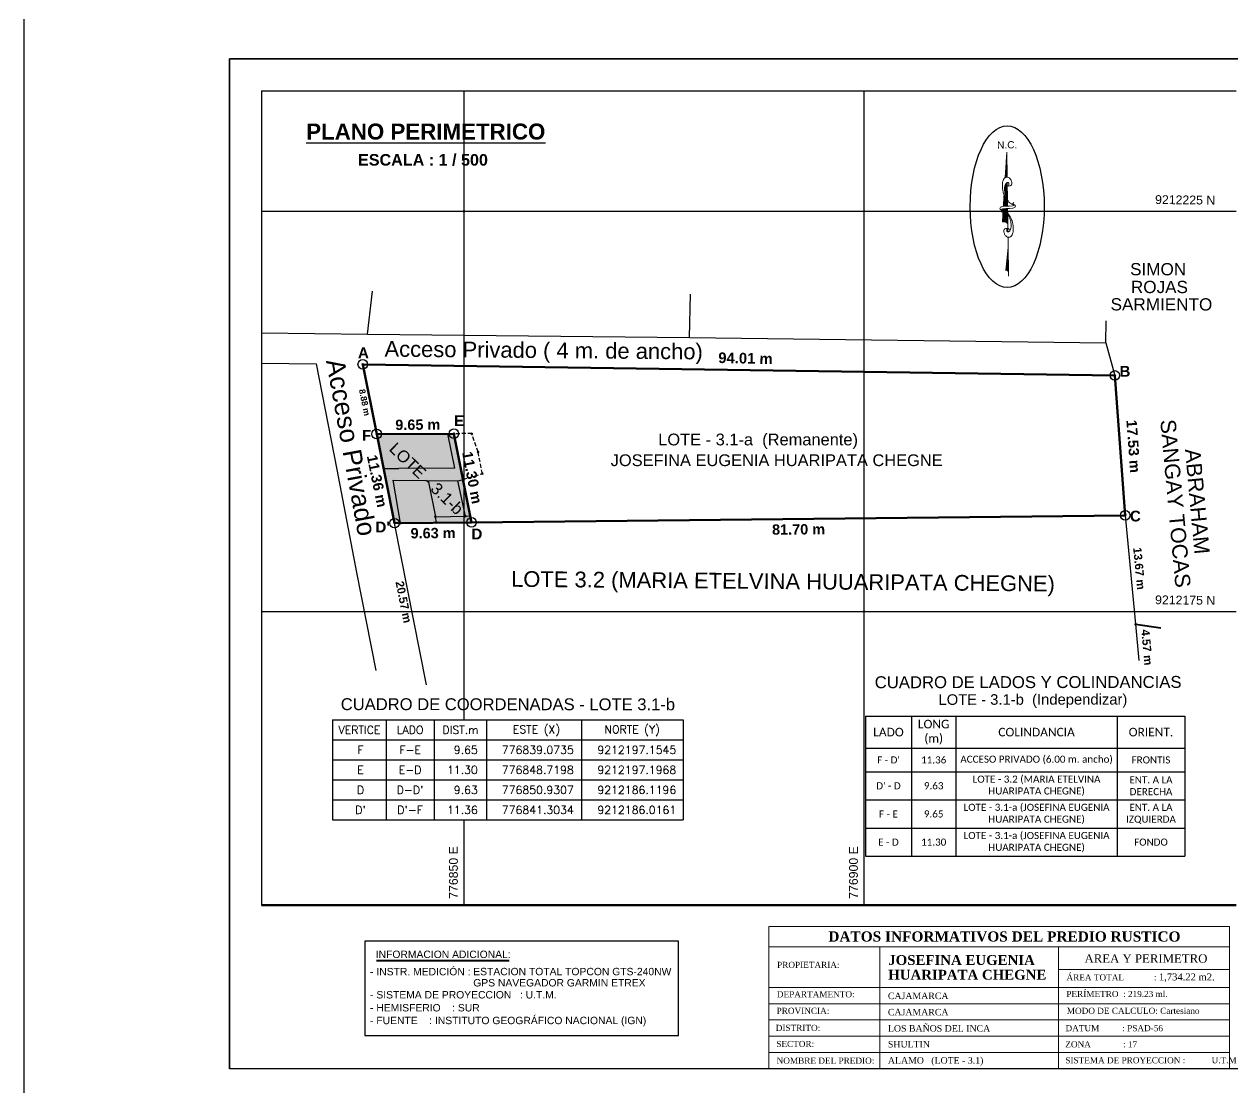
# Model space of a CAD drawing. Extents: x 776738 to 777032, y 9211875 to 9212308.
# Drawn here: x 776795 to 776946.1, y 9211980.3 to 9212113.2 of the extents above; entities that cross this region are included whole.
import ezdxf
from ezdxf.enums import TextEntityAlignment as Align

# ---------------------------------------------------------------- set-up
doc = ezdxf.new("R2010")
doc.units = 0
doc.header["$MEASUREMENT"] = 0
doc.header["$PDMODE"] = 35
doc.header["$PDSIZE"] = 0.1
doc.linetypes.add('DASHED', pattern=[0.75, 0.5, -0.25])
doc.layers.get('0').update_dxf_attribs({"linetype": 'CONTINUOUS'})
for name, color, linetype in [('COORD_TXT', 7, 'CONTINUOUS'), ('DATOS_TECNICOS', 1, 'CONTINUOUS'), ('lindero definitivo matriz', 6, 'CONTINUOUS'), ('pntdesc', 1, 'CONTINUOUS'), ('VERTICES', 3, 'CONTINUOUS')]:
    doc.layers.add(name, color=color, linetype=linetype)
for name, color, linetype, lineweight in [('Membrete', 7, 'CONTINUOUS', 53), ('ne_grid', 104, 'CONTINUOUS', 9), ('PERIMETRO', 1, 'CONTINUOUS', 35)]:
    doc.layers.add(name, color=color, linetype=linetype, lineweight=lineweight)
doc.styles.add('ARIAL', font='arial.ttf', dxfattribs={"height": 1})
doc.styles.add('ROMANS', font='romans__.ttf')
doc.styles.get("Standard").update_dxf_attribs({"font": 'arial.ttf'})
doc.styles.add('VERTICES', font='sanssb__.ttf')

# ---------------------------------------------------------------- blocks, each defined once
blk = doc.blocks.new('*U4')
at = {"layer": 'ne_grid', "color": 7}
for p, q in [((0.49, 10.16), (0.16, 4.85)), ((0.49, 10.16), (0.57, 4.93)), ((0.55, 4.93), (0.47, 9.91)), ((0.62, 0.28), (0.56, 3.81)), ((0.59, 3.83), (0.66, -1.06)), ((0.71, -4.75), (0.74, -6.43)), ((0.75, -7.51), (0.78, -9.59)), ((0.86, -14.83), (0.87, -15.64))]:
    blk.add_line(p, q, dxfattribs=at)
at = {"layer": 'ne_grid', "color": 1}
for p, q in [((0.4, 4.91), (0.35, 7.96)), ((0.45, 4.91), (0.39, 8.61)), ((0.5, 4.92), (0.43, 9.26)), ((0.2, 4.86), (0.19, 5.37)), ((0.25, 4.87), (0.23, 6.02)), ((0.3, 4.88), (0.27, 6.67)), ((0.35, 4.89), (0.31, 7.31)), ((0.09, 1.76), (0.07, 3.01)), ((0.14, 1.5), (0.12, 3.19)), ((0.2, 1.31), (0.17, 3.35)), ((0.25, 1.16), (0.22, 3.44)), ((0.3, 1.02), (0.27, 3.52)), ((0.36, 0.89), (0.31, 3.61)), ((0.41, 0.75), (0.36, 3.67)), ((0.46, 0.62), (0.41, 3.7)), ((0.51, 0.51), (0.46, 3.74)), ((0.56, 0.39), (0.51, 3.77)), ((-0.12, -1.1), (-0.14, 0.18)), ((-0.07, -1.1), (-0.1, 0.83)), ((-0.02, -1.1), (-0.05, 1.28)), ((0.03, -1.09), (0, 1.15)), ((0.03, 2.2), (0.03, 2.33)), ((0.08, -1.09), (0.05, 1.02)), ((0.13, -1.09), (0.1, 0.89)), ((0.18, -1.08), (0.16, 0.8)), ((0.23, -1.08), (0.21, 0.72)), ((0.28, -1.08), (0.26, 0.64)), ((0.33, -1.08), (0.31, 0.55)), ((0.38, -1.07), (0.36, 0.47)), ((0.44, -1.07), (0.41, 0.39)), ((0.49, -1.07), (0.46, 0.32)), ((0.54, -1.06), (0.52, 0.25)), ((0.59, -1.06), (0.57, 0.19)), ((0.64, -1.06), (0.62, 0.12)), ((-0.27, -4.35), (-0.3, -2.42)), ((-0.22, -4.35), (-0.26, -1.77)), ((-0.17, -4.35), (-0.21, -1.63)), ((-0.17, -1.1), (-0.18, -0.48)), ((-0.12, -4.35), (-0.16, -1.63)), ((-0.07, -4.35), (-0.11, -1.62)), ((-0.02, -4.35), (-0.06, -1.62)), ((0.03, -4.36), (-0.01, -1.61)), ((0.08, -4.37), (0.04, -1.61)), ((0.13, -4.37), (0.09, -1.61)), ((0.18, -4.39), (0.14, -1.6)), ((0.23, -4.41), (0.19, -1.6)), ((0.28, -4.42), (0.24, -1.6)), ((0.33, -4.45), (0.29, -1.6)), ((0.39, -4.48), (0.34, -1.6)), ((0.44, -4.51), (0.39, -1.6)), ((0.49, -4.54), (0.44, -1.6)), ((0.51, -2.4), (0.49, -1.6)), ((0.54, -4.58), (0.51, -2.41)), ((0.56, -2.45), (0.54, -1.59)), ((0.59, -4.62), (0.56, -2.49)), ((0.61, -2.51), (0.59, -1.59)), ((0.66, -2.56), (0.64, -1.59)), ((-0.37, -4.36), (-0.38, -3.71)), ((-0.32, -4.36), (-0.34, -3.06)), ((0.64, -4.68), (0.61, -2.57)), ((0.69, -4.73), (0.66, -2.64)), ((0.84, -14.7), (0.77, -9.76)), ((0.53, -14.42), (0.5, -12.36)), ((0.58, -14.44), (0.55, -11.92)), ((0.63, -14.46), (0.59, -11.49)), ((0.69, -14.49), (0.63, -11.06)), ((0.74, -14.54), (0.68, -10.63)), ((0.79, -14.6), (0.72, -10.19)), ((0.33, -14.42), (0.33, -14.09)), ((0.38, -14.41), (0.37, -13.66)), ((0.43, -14.41), (0.41, -13.22)), ((0.48, -14.41), (0.46, -12.79))]:
    blk.add_line(p, q, dxfattribs=at)
at = {"layer": 'ne_grid', "color": 7}
for points in [[(0.37, 3.34, 0.077736), (0.56, 3.19, 0.07962), (0.77, 3.11, 0.096266), (1.07, 3.11, 0.100752), (1.34, 3.22, 0.224486), (1.52, 3.52, 0.11255), (1.43, 4.19, 0.100563), (1.13, 4.67, 0.134878), (0.77, 4.89, 0.132719), (0.3, 4.9, 0.155229), (-0.05, 4.69, 0.101616), (-0.29, 4.24, 0.067278), (-0.42, 3.48, 0.034332), (-0.38, 2.46, 0.050354), (-0.24, 1.78, 0.032541), (0.1, 0.93, 0.044988), (0.43, 0.36, 0.025546), (0.65, 0.08, 0.017117), (1.02, -0.32, 0.06565), (1.32, -0.54, 0.042468), (1.84, -0.79)], [(0.78, 3.11, 0.076919), (0.88, 3.24, 0.080527), (0.93, 3.39, 0.088695), (0.93, 3.62, 0.141897), (0.86, 3.75, 0.152973), (0.74, 3.83, 0.126446), (0.57, 3.82, 0.120122), (0.4, 3.72, 0.080483), (0.23, 3.49, 0.067361), (0.07, 3.07, 0.059891), (0.01, 2.56, 0.028199), (0.06, 1.89, 0.039094), (0.16, 1.42, 0.016831), (0.27, 1.11, 0.008651), (0.5, 0.52, 0.03625), (0.64, 0.23, 0.021578), (0.95, -0.24)], [(1.04, -5.93, 0.077736), (0.86, -5.79, 0.07962), (0.64, -5.71, 0.096266), (0.34, -5.71, 0.100752), (0.08, -5.82, 0.224486), (-0.1, -6.12, 0.11255), (-0.01, -6.79, 0.100563), (0.28, -7.27, 0.134878), (0.65, -7.49, 0.132719), (1.12, -7.5, 0.155229), (1.46, -7.28, 0.101616), (1.7, -6.84, 0.067278), (1.83, -6.08, 0.034332), (1.79, -5.06, 0.050354), (1.65, -4.38, 0.032541), (1.32, -3.53, 0.044988), (0.98, -2.96, 0.025546), (0.76, -2.67, 0.017117), (0.39, -2.28, 0.06565), (0.09, -2.05, 0.042468), (-0.43, -1.81)], [(0.71, -4.75, 0.268535), (-0.42, -4.36), (-0.25, -1.64)], [(0.64, -5.71, 0.076919), (0.54, -5.84, 0.080527), (0.49, -5.98, 0.088695), (0.49, -6.22, 0.141897), (0.55, -6.35, 0.152973), (0.67, -6.42, 0.126446), (0.84, -6.42, 0.120122), (1.01, -6.32, 0.080483), (1.19, -6.09, 0.067361), (1.35, -5.66, 0.059891), (1.4, -5.15, 0.028199), (1.35, -4.49, 0.039094), (1.25, -4.02, 0.016831), (1.15, -3.71, 0.008651), (0.92, -3.12, 0.03625), (0.77, -2.82, 0.021578), (0.47, -2.36)], [(0.29, -14.43), (0.78, -9.59), (0.86, -14.83, 0.510231), (0.29, -14.43)]]:
    blk.add_lwpolyline(points, format="xyb", dxfattribs=at)
for points in [[(-0.07, 1.31), (-0.09, 0.89), (-0.22, -1.11)], [(1.93, -0.33), (1.78, -0.5), (1.83, -0.65), (1.91, -0.77), (1.88, -0.95), (1.71, -1.01), (1.04, -1.06), (0.66, -1.06), (0.31, -1.07), (-0.41, -1.13), (-0.83, -1.31), (-0.95, -1.56), (-0.86, -1.74), (-0.62, -1.91), (-0.49, -2.01)], [(-0.59, -2.32), (-0.44, -2.15), (-0.5, -1.99), (-0.58, -1.88), (-0.54, -1.69), (-0.37, -1.63), (0.3, -1.59), (0.67, -1.59), (1.03, -1.58), (1.75, -1.52), (2.16, -1.34), (2.29, -1.09), (2.19, -0.9), (1.96, -0.74), (1.83, -0.64)], [(0.66, -1.59), (0.67, -1.66), (0.68, -2.58)], [(0.68, -2.67), (0.69, -2.99), (0.71, -4.75)]]:
    blk.add_lwpolyline(points, dxfattribs=at)
at = {"layer": 'ne_grid', "color": 7, "style": 'ARIAL', "oblique": 360, "width": 1}
blk.add_text('N.C.', height=1.5, rotation=0.8549, dxfattribs=at).set_placement((-1.5, 10.87))
blk = doc.blocks.new('*T12')
at = {"linetype": 'ByBlock', "lineweight": -2, "transparency": 16777216}
for p, q in [((0, 0), (39.91, 0)), ((0, 0), (0, -17.52)), ((5.76, 0), (5.76, -17.52)), ((11.31, 0), (11.31, -17.52)), ((31.47, 0), (31.47, -17.52)), ((39.91, 0), (39.91, -17.52)), ((0, -4.02), (39.91, -4.02)), ((0, -6.95), (39.91, -6.95)), ((0, -10.47), (39.91, -10.47)), ((0, -13.99), (39.91, -13.99)), ((0, -17.52), (39.91, -17.52))]:
    blk.add_line(p, q, dxfattribs=at)
at = {"color": 0, "linetype": 'Continuous', "transparency": 16777216, "attachment_point": 5}
for s, insert, char_height, width in [('{\\fCalibri|b0|i0|c0|p34;\\C7;LADO}', (2.88, -2.01), 1.0734, 4.99), ('{\\fCalibri|b0|i0|c0|p34;\\C7;LONG (m)}', (8.53, -2.01), 1.0734, 4.7939), ('{\\fCalibri|b0|i0|c0|p34;\\C7;COLINDANCIA}', (21.39, -2.01), 1.0734, 19.3935), ('{\\fCalibri|b0|i0|c0|p34;\\C7;ORIENT.}', (35.69, -2.01), 1.0734, 7.6743), ("{\\fCalibri|b0|i0|c0|p34;\\C7;F - D'}", (2.88, -5.48), 0.8856, 4.99), ('{\\fCalibri|b0|i0|c0|p34;11.36', (8.53, -5.48), 0.8856, 4.7939), ('{\\fCalibri|b0|i0|c0|p34;\\C7;ACCESO PRIVADO (6.00 m. ancho)}', (21.39, -5.48), 0.8856, 19.3935), ('{\\fCalibri|b0|i0|c0|p34;\\C7;FRONTIS}', (35.69, -5.48), 0.8856, 7.6743), ('{\\fCalibri|b0|i0|c0|p34;\\C7;LOTE - 3.2 (MARIA ETELVINA HUARIPATA CHEGNE)}', (21.39, -8.71), 0.8856, 19.3935), ('{\\fCalibri|b0|i0|c0|p34;\\C7;ENT. A LA DERECHA}', (35.69, -8.71), 0.8856, 7.6743), ("{\\fCalibri|b0|i0|c0|p34;\\C7;D' - D}", (2.88, -8.71), 0.8856, 4.99), ('{\\fCalibri|b0|i0|c0|p34;9.63', (8.53, -8.71), 0.8856, 4.7939), ('{\\fCalibri|b0|i0|c0|p34;\\C7;F - E}', (2.88, -12.23), 0.8856, 4.99), ('{\\fCalibri|b0|i0|c0|p34;9.65', (8.53, -12.23), 0.8856, 4.7939), ('{\\fCalibri|b0|i0|c0|p34;\\C7;LOTE - 3.1-a (JOSEFINA EUGENIA HUARIPATA CHEGNE)}', (21.39, -12.23), 0.8856, 19.3935), ('{\\fCalibri|b0|i0|c0|p34;\\C7;ENT. A LA IZQUIERDA}', (35.69, -12.23), 0.8856, 7.6743), ('{\\fCalibri|b0|i0|c0|p34;\\C7;LOTE - 3.1-a (JOSEFINA EUGENIA HUARIPATA CHEGNE)}', (21.39, -15.75), 0.8856, 19.3935), ('{\\fCalibri|b0|i0|c0|p34;\\C7;E - D}', (2.88, -15.75), 0.8856, 4.99), ('{\\fCalibri|b0|i0|c0|p34;11.30', (8.53, -15.75), 0.8856, 4.7939), ('{\\fCalibri|b0|i0|c0|p34;\\C7;FONDO}', (35.69, -15.75), 0.8856, 7.6743)]:
    blk.add_mtext(s, dxfattribs=dict(at, insert=insert, char_height=char_height, width=width))

msp = doc.modelspace()

# ---------------------------------------------------------------- hatches: boundary and pattern name
at = {"linetype": 'Continuous', "true_color": 0xc7c8ca, "transparency": 33554483}
h = msp.add_hatch(color=9, dxfattribs=at)
h.dxf.hatch_style = 1
h.paths.add_polyline_path([(776839.07, 9212061.98), (776848.72, 9212062.02), (776850.93, 9212050.94), (776841.3, 9212050.84)])

# ---------------------------------------------------------------- linework, layer by layer
at = {"color": 7, "linetype": 'Continuous', "lineweight": 35}
for q in [(776999.28, 9212108.85), (776820.67, 9211982.68)]:
    msp.add_line((776820.67, 9212108.85), q, dxfattribs=at)
at = {"color": 7, "linetype": 'Continuous', "lineweight": 30}
for p, q in [((776824.66, 9212104.87), (776946.48, 9212104.87)), ((776824.66, 9212104.87), (776824.66, 9212003.1)), ((776999.28, 9211982.68), (776820.67, 9211982.68))]:
    msp.add_line(p, q, dxfattribs=at)
at = {"color": 150, "linetype": 'Continuous'}
for p, q in [((776850, 9212026.26), (776850, 9212104.87)), ((776900, 9212003.1), (776900, 9212104.87)), ((776824.66, 9212089.82), (776946.48, 9212089.82)), ((776824.66, 9212039.82), (776946.48, 9212039.82)), ((776850, 9212003.1), (776850, 9212013.76))]:
    msp.add_line(p, q, dxfattribs=at)
at = {"color": 253, "linetype": 'Continuous', "lineweight": 30}
for p, q in [((776837.92, 9212074.45, 1.01), (776838.55, 9212079.84, 2.28)), ((776878.18, 9212074.05, -0.9), (776878.29, 9212079.47, -433.81)), ((776824.66, 9212074.61, 1.01), (776837.92, 9212074.45, 1.01)), ((776837.92, 9212074.45, 1.01), (776878.18, 9212074.05, -0.9)), ((776878.18, 9212074.05, -0.9), (776930.19, 9212073.37, -0.44)), ((776930.19, 9212073.37, -0.44), (776931.33, 9212069.3)), ((776824.66, 9212070.82), (776831.52, 9212070.74)), ((776831.52, 9212070.74), (776834.07, 9212057.53)), ((776834.07, 9212057.53), (776836.55, 9212044.67)), ((776849.2, 9212056.12), (776849.86, 9212056.31)), ((776850.16, 9212051.71), (776849.2, 9212056.12)), ((776845.3, 9212030.66), (776841.3, 9212050.84)), ((776842.03, 9212050.85), (776846.54, 9212050.9)), ((776846.41, 9212051.65), (776850.16, 9212051.71)), ((776846.54, 9212050.9), (776846.41, 9212051.65)), ((776932.63, 9212051.82), (776933.92, 9212038.21)), ((776836.55, 9212044.67), (776838.96, 9212032.42)), ((776933.92, 9212038.21), (776934.35, 9212033.67))]:
    msp.add_line(p, q, dxfattribs=at)
at = {"color": 254, "linetype": 'DASHED'}
for p, q in [((776851.75, 9212059.72), (776850.96, 9212062.03)), ((776852.28, 9212057.02), (776851.75, 9212059.72)), ((776849.86, 9212056.31), (776852.28, 9212057.02))]:
    msp.add_line(p, q, dxfattribs=at)
at = {"color": 252, "linetype": 'Continuous', "lineweight": 40}
msp.add_line((776933.92, 9212038.21), (776937.08, 9212037.76), dxfattribs=at)
at = {"lineweight": 5}
for p, q in [((776945.68, 9212000.46), (776888.08, 9212000.46)), ((776888.08, 9212000.46), (776888.08, 9211982.68)), ((776945.68, 9212000.46), (776945.68, 9211982.68)), ((776945.68, 9211997.92), (776888.08, 9211997.92)), ((776901.95, 9211982.68), (776901.95, 9211997.92)), ((776901.95, 9211982.68), (776901.95, 9211997.92)), ((776924.29, 9211982.68), (776924.29, 9211997.92)), ((776945.68, 9211995.09), (776924.29, 9211995.09)), ((776945.68, 9211992.84), (776888.08, 9211992.84)), ((776945.68, 9211990.81), (776888.08, 9211990.81)), ((776945.68, 9211988.78), (776888.08, 9211988.78)), ((776945.68, 9211986.75), (776888.08, 9211986.75)), ((776945.68, 9211984.71), (776888.08, 9211984.71))]:
    msp.add_line(p, q, dxfattribs=at)
at = {"linetype": 'Continuous'}
for p, q in [((776876.8, 9211998.6, 4009.18), (776837.58, 9211998.6, 4009.18)), ((776837.58, 9211998.6, 4009.18), (776837.58, 9211986.83, 4009.18)), ((776876.8, 9211986.83, 4009.18), (776876.8, 9211998.6, 4009.18)), ((776837.58, 9211986.83, 4009.18), (776876.8, 9211986.83, 4009.18))]:
    msp.add_line(p, q, dxfattribs=at)
at = {"color": 7, "lineweight": 40}
msp.add_line((776839.04, 9211996.19, 4009.18), (776855.62, 9211996.19, 4009.18), dxfattribs=at)
at = {"color": 3, "linetype": 'Continuous'}
msp.add_lwpolyline([(776795.01, 9212265.83), (777031.84, 9212265.83), (777031.84, 9211874.61), (776795.01, 9211874.61)], close=True, dxfattribs=at)
at = {"color": 253, "linetype": 'Continuous', "lineweight": 30, "elevation": -0.44, "flags": 128}
msp.add_lwpolyline([(776930.19, 9212073.37), (776930.24, 9212076.14)], dxfattribs=at)
at = {"color": 252, "linetype": 'Continuous', "lineweight": 60}
msp.add_lwpolyline([(776837.33, 9212070.68), (776931.33, 9212069.3), (776932.63, 9212051.82), (776850.93, 9212050.94), (776848.72, 9212062.02), (776839.07, 9212061.98), (776837.33, 9212070.68)], dxfattribs=at)
at = {"color": 7, "linetype": 'Continuous', "lineweight": 60, "flags": 128}
msp.add_lwpolyline([(776839.07, 9212061.98), (776848.72, 9212062.02), (776850.93, 9212050.94), (776841.3, 9212050.84), (776839.07, 9212061.98)], dxfattribs=at)
at = {"color": 253, "linetype": 'Continuous', "lineweight": 30, "flags": 128}
for points in [[(776848.84, 9212057.7), (776847.96, 9212062.02)], [(776839.93, 9212057.69), (776841.83, 9212057.69)], [(776848.84, 9212057.7), (776841.83, 9212057.69)], [(776842.03, 9212050.84), (776841.15, 9212056.21)], [(776841.15, 9212056.21), (776849.2, 9212056.12)], [(776842.03, 9212050.85), (776841.15, 9212056.21)], [(776845.5, 9212056.17), (776846.41, 9212051.65)], [(776850.16, 9212051.71), (776850.79, 9212051.75)]]:
    msp.add_lwpolyline(points, dxfattribs=at)
at = {"color": 254, "linetype": 'DASHED', "flags": 128}
msp.add_lwpolyline([(776850.96, 9212062.03), (776848.72, 9212062.02), (776848.72, 9212062.02)], dxfattribs=at)
at = {"color": 7, "lineweight": 5}
msp.add_lwpolyline([(776923.54, 9212000.46), (776945.68, 9212000.46)], dxfattribs=at)
at = {"color": 3, "linetype": 'Continuous'}
msp.add_ellipse((776917.88, 9212090.39), major_axis=(0, -10.11), ratio=0.457684, dxfattribs=at)
at = {"color": 7, "linetype": 'Continuous'}
for p in [(776850, 9212089.82), (776900, 9212089.82), (776848.72, 9212062.02), (776900, 9212039.82)]:
    msp.add_point(p, dxfattribs=at)
at = {"color": 252, "linetype": 'Continuous'}
for p in [(776837.33, 9212070.68), (776931.33, 9212069.3), (776932.63, 9212051.82)]:
    msp.add_point(p, dxfattribs=at)
at = {"color": 4}
for p in [(776839.07, 9212061.98), (776839.93, 9212057.69), (776842.03, 9212050.84), (776846.41, 9212051.65), (776846.54, 9212050.9), (776850.16, 9212051.71)]:
    msp.add_point(p, dxfattribs=at)
at = {"color": 254}
for p in [(776850.96, 9212062.03), (776851.75, 9212059.72), (776852.28, 9212057.02)]:
    msp.add_point(p, dxfattribs=at)
at = {"color": 7}
msp.add_point((776841.3, 9212050.84), dxfattribs=at)
at = {"color": 252}
msp.add_point((776932.56, 9212051.83), dxfattribs=at)
at = {"color": 253, "linetype": 'Continuous'}
msp.add_point((776933.92, 9212038.21), dxfattribs=at)
at = {"layer": 'COORD_TXT', "color": 7, "lineweight": 50}
msp.add_line((776946.48, 9212003.1), (776824.66, 9212003.1), dxfattribs=at)
at = {"layer": 'DATOS_TECNICOS', "color": 7, "linetype": 'Continuous'}
for p, q in [((776833.53, 9212026.26), (776877.39, 9212026.26)), ((776833.53, 9212026.26), (776833.53, 9212013.76)), ((776840.25, 9212026.26), (776840.25, 9212013.76)), ((776846.25, 9212026.26), (776846.25, 9212013.76)), ((776852.78, 9212026.26), (776852.78, 9212013.76)), ((776864.66, 9212026.26), (776864.66, 9212013.76)), ((776877.39, 9212026.26), (776877.39, 9212013.76)), ((776833.53, 9212023.76), (776877.39, 9212023.76)), ((776833.53, 9212021.26), (776877.39, 9212021.26)), ((776833.53, 9212018.76), (776877.39, 9212018.76)), ((776833.53, 9212016.26), (776877.39, 9212016.26)), ((776833.53, 9212013.76), (776877.39, 9212013.76))]:
    msp.add_line(p, q, dxfattribs=at)
at = {"layer": 'VERTICES', "color": 252, "linetype": 'Continuous'}
for centre in [(776837.33, 9212070.68), (776931.33, 9212069.3), (776931.33, 9212069.3), (776932.63, 9212051.82), (776932.63, 9212051.82), (776932.63, 9212051.82)]:
    msp.add_circle(centre, 0.6, dxfattribs=at)
at = {"layer": 'VERTICES', "color": 6, "linetype": 'Continuous'}
for centre in [(776839.07, 9212061.98), (776839.07, 9212061.98), (776848.72, 9212062.02), (776848.72, 9212062.02), (776841.3, 9212050.84), (776850.93, 9212050.94)]:
    msp.add_circle(centre, 0.6, dxfattribs=at)

# ---------------------------------------------------------------- block references
msp.add_blockref('*T12', (776900.16, 9212026.74))
at = {"layer": 'PERIMETRO', "color": 7, "lineweight": 5, "xscale": 0.6015904270680613, "yscale": 0.6015904270680613, "zscale": 0.6015904270680613}
msp.add_blockref('*U4', (776917.53, 9212091.1), dxfattribs=at)

# ---------------------------------------------------------------- texts
at = {"linetype": 'Continuous'}
for s, p in [('INFORMACION ADICIONAL:', (776838.95, 9211996.51, 4009.18)), ('- INSTR. MEDICIÓN : ', (776838.24, 9211994.35, 4009.18)), ('ESTACION TOTAL TOPCON GTS-240NW', (776851.14, 9211994.36, 4009.18)), ('GPS NAVEGADOR GARMIN ETREX', (776851.14, 9211992.96, 4009.18)), ('- SISTEMA DE PROYECCION   : U.T.M.', (776838.24, 9211991.46, 4009.18)), ('- HEMISFERIO    : SUR', (776838.24, 9211989.84, 4009.18)), ('- FUENTE    : INSTITUTO GEOGRÁFICO NACIONAL (IGN)', (776838.24, 9211988.25, 4009.18))]:
    msp.add_text(s, height=0.9249, dxfattribs=at).set_placement(p)
at = {"color": 150, "linetype": 'Continuous', "char_height": 1.0995, "width": 96.6642, "attachment_point": 1}
for s, insert, rotation in [('{\\f@Arial Unicode MS|b0|i0|c0|p34;9212225 N}', (776936.37, 9212091.82), 359.3826), ('{\\f@Arial Unicode MS|b0|i0|c0|p34;9212175 N}', (776936.37, 9212041.82), 359.3826), ('{\\f@Arial Unicode MS|b0|i0|c0|p34;776850 E}', (776848.11, 9212003.91), 90), ('{\\f@Arial Unicode MS|b0|i0|c0|p34;776900 E}', (776898.11, 9212003.91), 90)]:
    msp.add_mtext(s, dxfattribs=dict(at, insert=insert, rotation=rotation))
at = {"color": 24, "linetype": 'Continuous', "attachment_point": 1}
for s, insert, char_height, width, rotation in [('Acceso Privado ( 4 m. de ancho)', (776840.06, 9212073.61), 1.9635, 431.3056, 359.5011), ('Acceso Privado', (776835, 9212071.55), 2.31, 507.4184, 280.4156), ('LOTE 3.2 (MARIA ETELVINA HUUARIPATA CHEGNE)', (776855.88, 9212044.86), 1.9635, 431.3056, 359.5011)]:
    msp.add_mtext(s, dxfattribs=dict(at, insert=insert, char_height=char_height, width=width, rotation=rotation))
at = {"color": 252, "linetype": 'Continuous', "attachment_point": 1}
for s, insert, char_height, width, rotation in [('{\\fArial|b1|i0|c0|p34;94.01 m}', (776881.78, 9212072.18, -5), 1.3259, 639.1527, 358.8301), ('{\\fArial|b1|i0|c0|p34;8.88 m}', (776837.61, 9212067.66), 0.7761, 374.1381, 281.3073), ('{\\fArial|b1|i0|c0|p34;17.53 m}', (776934.06, 9212063.8), 1.2936, 623.5636, 274.1495), ('{\\fArial|b1|i0|c0|p34;81.70 m}', (776888.48, 9212050.69, -4.88), 1.2936, 623.5636, 0.4762)]:
    msp.add_mtext(s, dxfattribs=dict(at, insert=insert, char_height=char_height, width=width, rotation=rotation))
at = {"color": 7, "linetype": 'Continuous', "char_height": 1.2936, "width": 623.5636, "attachment_point": 1}
for s, insert, rotation in [('{\\fArial|b1|i0|c0|p34;9.65 m}', (776841.39, 9212063.77, -4.88), 0.4762), ('{\\fArial|b1|i0|c0|p34;11.36 m}', (776839.1, 9212059.48, -4.88), 281.5105), ('{\\fArial|b1|i0|c0|p34;11.30 m}', (776851.01, 9212059.92, -4.88), 280.9874), ('{\\fArial|b1|i0|c0|p34;9.63 m}', (776843.3, 9212050.23, -4.88), 0.4762)]:
    msp.add_mtext(s, dxfattribs=dict(at, insert=insert, rotation=rotation))
at = {"color": 253, "linetype": 'Continuous', "char_height": 1.0349, "width": 498.8509, "attachment_point": 1}
for s, insert, rotation in [('{\\fArial|b1|i0|c0|p34;13.67 m}', (776934.65, 9212047.87), 275.3677), ('{\\fArial|b1|i0|c0|p34;20.57 m}', (776842.43, 9212043.7), 281.3073), ('{\\fArial|b1|i0|c0|p34;4.57 m}', (776935.65, 9212037.62), 275.3677)]:
    msp.add_mtext(s, dxfattribs=dict(at, insert=insert, rotation=rotation))
at = {"lineweight": 5, "attachment_point": 1}
for s, insert, char_height, width in [('{\\fTimes New Roman|b1|i0|c0|p18;DATOS INFORMATIVOS DEL PREDIO RUSTICO}', (776895.52, 9211999.84), 1.2699, 45.3515), ('{\\fTimes New Roman|b1|i0|c0|p18;JOSEFINA EUGENIA}', (776903.01, 9211996.88, 80.93), 1.2298, 37.7867), ('{\\fTimes New Roman|b0|i0|c0|p18;AREA Y PERIMETRO}', (776927.54, 9211996.98), 1.0583, 19.7978), ('{\\fTimes New Roman|b0|i0|c0|p18;PROPIETARIA:}', (776889.12, 9211996.04), 0.7619, 18.004), ('{\\fTimes New Roman|b1|i0|c0|p18;HUARIPATA CHEGNE}', (776903.01, 9211995.04, 80.93), 1.2298, 37.7867), ('{\\fTimes New Roman|b0|i0|c0|p18;ÁREA TOTAL             :} {\\fTimes New Roman|b0|i0|c0|p18;\\H1.1482x;1,734.22 m2.}', (776925.29, 9211994.59), 0.76195, 30.0416), ('{\\fTimes New Roman|b0|i0|c0|p18;DEPARTAMENTO:}', (776889.09, 9211992.36), 0.7619, 18.004), ('{\\fTimes New Roman|b0|i0|c0|p18;CAJAMARCA}', (776902.97, 9211992.19), 0.8127, 26.2626), ('{\\fTimes New Roman|b0|i0|c0|p18;PERÍMETRO  : 219.23 ml.}', (776925.27, 9211992.4), 0.7619, 18.004), ('{\\fTimes New Roman|b0|i0|c0|p18;PROVINCIA:}', (776889.06, 9211990.3), 0.7619, 18.004), ('{\\fTimes New Roman|b0|i0|c0|p18;MODO DE CALCULO: Cartesiano}', (776925.33, 9211990.3), 0.7619, 27.7674), ('{\\fTimes New Roman|b0|i0|c0|p18;CAJAMARCA}', (776902.97, 9211990.16), 0.8127, 26.2626), ('{\\fTimes New Roman|b0|i0|c0|p18;DISTRITO:}', (776888.95, 9211988.17), 0.7619, 18.004), ('{\\fTimes New Roman|b0|i0|c0|p18;DISTRITO:}', (776888.95, 9211988.17), 0.7619, 18.004), ('{\\fTimes New Roman|b0|i0|c0|p18;LOS BAÑOS DEL INCA}', (776902.97, 9211988.13), 0.8127, 26.2626), ('{\\fTimes New Roman|b0|i0|c0|p18;DATUM          : PSAD-56}', (776925.17, 9211988.13), 0.7619, 17.8317), ('{\\fTimes New Roman|b0|i0|c0|p18;SECTOR:}', (776889.02, 9211986.16), 0.7619, 18.004), ('{\\fTimes New Roman|b0|i0|c0|p18;SHULTIN}', (776902.97, 9211986.15), 0.8127, 26.2626), ('{\\fTimes New Roman|b0|i0|c0|p18;ZONA              : 17}', (776925.14, 9211986.11), 0.7619, 10.011), ('{\\fTimes New Roman|b0|i0|c0|p18;NOMBRE DEL PREDIO:}', (776889.06, 9211984.07), 0.7619, 18.004), ('{\\fTimes New Roman|b0|i0|c0|p18;ALAMO   (LOTE - 3.1)}', (776902.97, 9211984.13), 0.8127, 26.2626), ('{\\fTimes New Roman|b0|i0|c0|p18;SISTEMA DE PROYECCION : ^IU.T.M}', (776925.14, 9211984.12), 0.7619, 20.66)]:
    msp.add_mtext(s, dxfattribs=dict(at, insert=insert, char_height=char_height, width=width))
at = {"layer": 'DATOS_TECNICOS', "color": 7, "linetype": 'Continuous', "style": 'ROMANS'}
for s, p in [('VERTICE', (776836.92, 9212025.01)), ('LADO', (776843.25, 9212025.01)), ('DIST.m', (776849.54, 9212025.01)), ('ESTE (X)', (776859.04, 9212025.01)), ('NORTE (Y)', (776871.01, 9212025.01)), ('F', (776837.05, 9212022.51)), ('F-E', (776843.25, 9212022.51)), ('E', (776837.05, 9212020.01)), ('E-D', (776843.25, 9212020.01)), ('D', (776837.05, 9212017.51)), ("D-D'", (776843.25, 9212017.51)), ("D'", (776837.05, 9212015.01)), ("D'-F", (776843.25, 9212015.01))]:
    msp.add_text(s, height=1, dxfattribs=at).set_placement(p, align=Align.MIDDLE)
for s, p in [('9.65', (776851.71, 9212022.01)), ('776839.0735', (776863.71, 9212022.01)), ('9212197.1545', (776876.51, 9212022.01)), ('11.30', (776851.71, 9212019.51)), ('776848.7198', (776863.71, 9212019.51)), ('9212197.1968', (776876.51, 9212019.51)), ('9.63', (776851.71, 9212017.01)), ('776850.9307', (776863.71, 9212017.01)), ('9212186.1196', (776876.51, 9212017.01)), ('11.36', (776851.71, 9212014.51)), ('776841.3034', (776863.71, 9212014.51)), ('9212186.0161', (776876.51, 9212014.51))]:
    msp.add_text(s, height=1, dxfattribs=at).set_placement(p, align=Align.RIGHT)
at = {"layer": 'lindero definitivo matriz', "color": 7, "insert": (776830.26, 9212100.77), "char_height": 1.9958, "width": 142.9448, "attachment_point": 1}
msp.add_mtext('{\\fArial|b1|i0|c0|p34;\\LPLANO PERIMETRICO}', dxfattribs=at)
at = {"layer": 'lindero definitivo matriz', "color": 7, "attachment_point": 1}
for s, insert, char_height, width, rotation in [('\\A1;{\\fArial|b1|i0|c0|p34;ESCALA : 1 / 500}', (776836.74, 9212096.96), 1.442, 27.4159, 359.9695), ('LOTE - 3.1-b', (776841.54, 9212061.06), 1.4687, 27.9235, 315.9856), ('CUADRO DE COORDENADAS - LOTE 3.1-b', (776834.58, 9212028.97), 1.4831, 45.9516, 359.9695), ('LOTE - 3.1-b  (Independizar)', (776909.29, 9212029.46), 1.3218, 25.1311, 0.1061)]:
    msp.add_mtext(s, dxfattribs=dict(at, insert=insert, char_height=char_height, width=width, rotation=rotation))
at = {"layer": 'lindero definitivo matriz', "color": 252, "char_height": 1.4687, "attachment_point": 1}
for s, insert, width in [('LOTE - 3.1-a  (Remanente)', (776874.26, 9212062.03), 27.9235), ('JOSEFINA EUGENIA HUARIPATA CHEGNE', (776868.32, 9212059.44), 43.4328)]:
    msp.add_mtext(s, dxfattribs=dict(at, insert=insert, width=width))
at = {"layer": 'Membrete', "color": 252, "linetype": 'Continuous', "style": 'ARIAL'}
for s, p in [('SIMON', (776933.24, 9212081.81)), ('ROJAS', (776933.34, 9212079.59)), ('SARMIENTO', (776930.8, 9212077.42))]:
    msp.add_text(s, height=1.531, rotation=359.9499, dxfattribs=at).set_placement(p)
at = {"layer": 'Membrete', "color": 24, "linetype": 'Continuous', "style": 'ARIAL'}
for s, height, p in [('SANGAY TOCAS', 1.9139, (776937.01, 9212063.72)), ('ABRAHAM', 1.914, (776940.1, 9212060.06))]:
    msp.add_text(s, height=height, rotation=275.2076, dxfattribs=at).set_placement(p)
at = {"layer": 'pntdesc', "color": 7}
msp.add_text('CUADRO DE LADOS Y COLINDANCIAS', height=1.4927, rotation=0.0609, dxfattribs=at).set_placement((776901.32, 9212030.22))
at = {"layer": 'VERTICES', "color": 252, "linetype": 'Continuous', "style": 'VERTICES'}
for s, p in [('A', (776837.41, 9212072.13)), ('B', (776932.6, 9212069.82)), ('C', (776933.9, 9212051.73))]:
    msp.add_text(s, height=1.35, dxfattribs=at).set_placement(p, align=Align.MIDDLE)
at = {"layer": 'VERTICES', "color": 7, "linetype": 'Continuous', "style": 'VERTICES'}
for s, p in [('E', (776849.37, 9212063.64)), ('F', (776837.81, 9212061.82)), ("D'", (776839.82, 9212050.36)), ('D', (776851.6, 9212049.49))]:
    msp.add_text(s, height=1.35, dxfattribs=at).set_placement(p, align=Align.MIDDLE)

doc.saveas('drawing.dxf')
